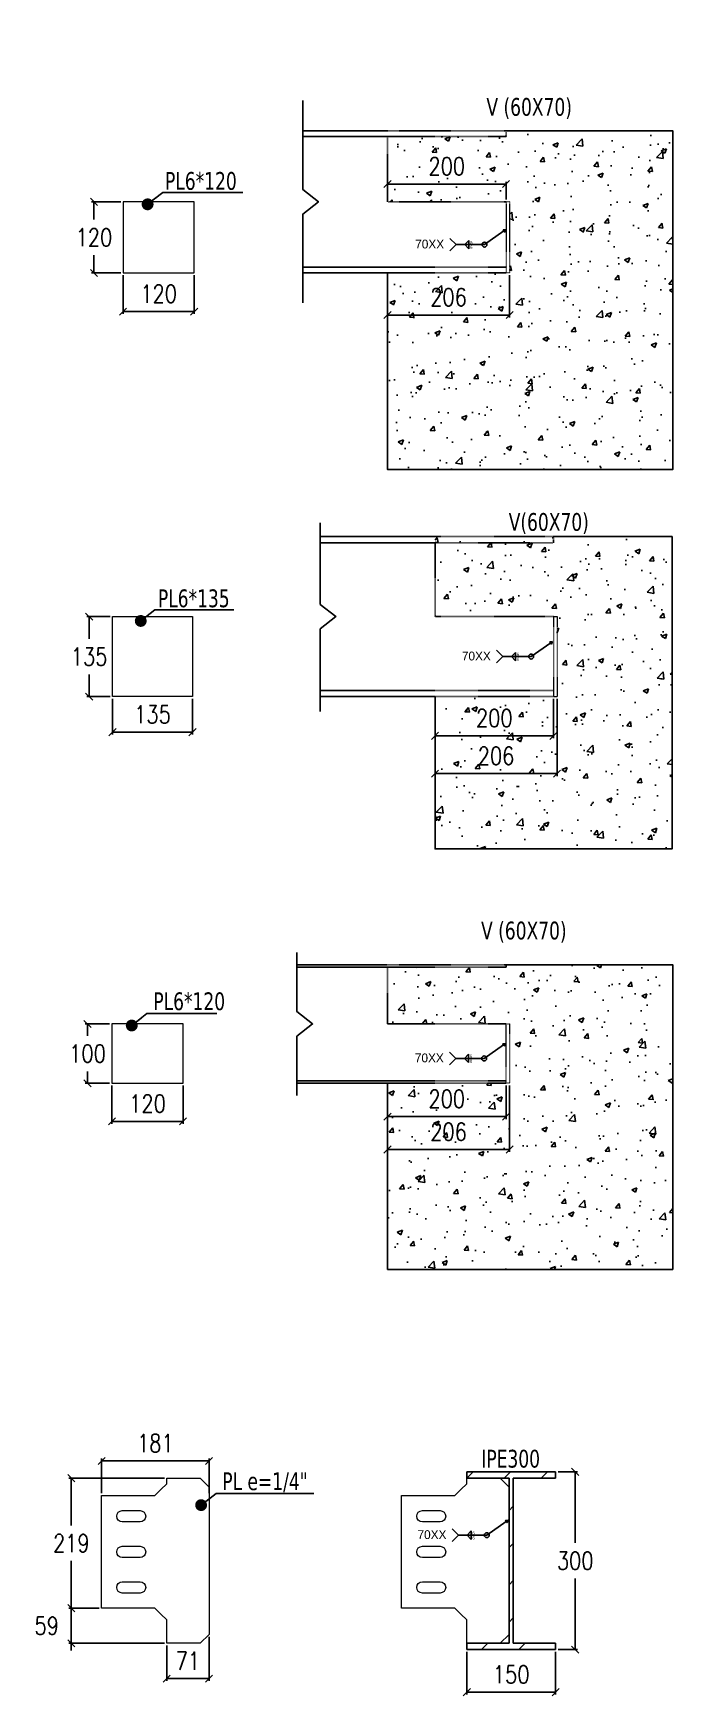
# Model space of a CAD drawing. Header units: millimetres. Extents: x -3255 to 77194, y -21218 to 30112.
# Drawn here: x 5414 to 6494, y -12156 to -9351 of the extents above; entities that cross this region are included whole.
import ezdxf
from ezdxf.enums import TextEntityAlignment as Align

# ---------------------------------------------------------------- set-up
doc = ezdxf.new("R2010")
doc.units = ezdxf.units.MM
doc.header["$LTSCALE"] = 0.9
doc.linetypes.add('DXK_LINE_DOT1', pattern=[1.8814, 0.9407, -0.9407])
for name, color, linetype in [('COTAS', 8, 'Continuous'), ('PERFORACIONES', 1, 'Continuous'), ('TITULO', 3, 'Continuous')]:
    doc.layers.add(name, color=color, linetype=linetype)
doc.layers.add('P-PLATINA', color=6, linetype='Continuous', lineweight=13)
doc.styles.add('CNI_COTAS', font='romans.shx', dxfattribs={"width": 0.8})
doc.styles.add('ROMANS', font='DINGRAFO.SHX')
doc.styles.add('VERDANA', font='verdana.ttf')
doc.dimstyles.new('1.1', dxfattribs={"dimscale": 0, "dimtxt": 15, "dimasz": 20, "dimexe": 2, "dimexo": 2, "dimgap": 7, "dimtad": 1, "dimdec": 0, "dimzin": 4, "dimdsep": 46, "dimtxsty": 'CNI_COTAS', "dimblk": 'DOTSMALL', "dimcen": 0, "dimclrd": 256, "dimclrt": 3, "dimadec": 0, "dimazin": 0, "dimtfac": 1, "dimtdec": 0, "dimtmove": 2, "dimatfit": 0, "dimldrblk": 'DOT', "dimfxl": 0.05, "dimtolj": 1, "dimtzin": 0, "dimarcsym": 1})
doc.dimstyles.new('1.4', dxfattribs={"dimscale": 0, "dimtxt": 30, "dimasz": 12, "dimexe": 4, "dimexo": 4, "dimgap": 15, "dimtad": 1, "dimdec": 0, "dimzin": 4, "dimdsep": 46, "dimtxsty": 'CNI_COTAS', "dimblk": 'OBLIQUE', "dimcen": -0.09, "dimclrd": 256, "dimclrt": 3, "dimadec": 0, "dimazin": 0, "dimtfac": 1, "dimtdec": 0, "dimtmove": 2, "dimatfit": 0, "dimldrblk": 'DOT', "dimfxl": 0.05, "dimtolj": 1, "dimtzin": 0, "dimarcsym": 0})

# ---------------------------------------------------------------- blocks, each defined once
blk = doc.blocks.new('_Dot')
at = {"color": 0, "linetype": 'ByBlock', "lineweight": -2}
blk.add_line((-0.5, 0), (-1, 0), dxfattribs=at)
at = {"color": 0, "linetype": 'ByBlock', "const_width": 0.5}
blk.add_lwpolyline([(-0.25, 0, 1), (0.25, 0, 1)], format="xyb", close=True, dxfattribs=at)
blk = doc.blocks.new('_DotSmall')
at = {"color": 0, "linetype": 'ByBlock', "const_width": 0.5}
blk.add_lwpolyline([(-0.0625, 0, 1), (0.0625, 0, 1)], format="xyb", close=True, dxfattribs=at)
blk = doc.blocks.new('_Oblique')
at = {"color": 0, "linetype": 'ByBlock', "lineweight": -2}
blk.add_line((-0.5, -0.5), (0.5, 0.5), dxfattribs=at)
blk = doc.blocks.new('*D449')
at = {"layer": 'COTAS', "color": 0, "lineweight": -2, "transparency": 16777216}
for p, q in [((6012.4, -11126.7), (6012.4, -11183.1)), ((6212.4, -11126.7), (6212.4, -11183.1))]:
    blk.add_line(p, q, dxfattribs=at)
at = {"layer": 'COTAS', "lineweight": -2, "transparency": 16777216}
blk.add_line((6012.4, -11179.1), (6212.4, -11179.1), dxfattribs=at)
at = {"layer": 'Defpoints', "color": 0, "transparency": 16777216}
for p in [(6012.4, -11122.7), (6212.4, -11122.7), (6212.4, -11179.1)]:
    blk.add_point(p, dxfattribs=at)
at = {"layer": 'COTAS', "lineweight": -2, "transparency": 16777216, "xscale": 12, "yscale": 12, "zscale": 12, "rotation": 180}
blk.add_blockref('_Oblique', (6012.4, -11179.1), dxfattribs=at)
at = {"layer": 'COTAS', "lineweight": -2, "transparency": 16777216, "xscale": 12, "yscale": 12, "zscale": 12}
blk.add_blockref('_Oblique', (6212.4, -11179.1), dxfattribs=at)
at = {"layer": 'COTAS', "color": 3, "transparency": 16777216, "insert": (6112.4, -11149.1), "char_height": 30, "attachment_point": 5, "style": 'CNI_COTAS'}
blk.add_mtext('\\A1;200', dxfattribs=at)
blk = doc.blocks.new('*D450')
at = {"layer": 'COTAS', "color": 0, "lineweight": -2, "transparency": 16777216}
for p, q in [((6012.4, -11126.7), (6012.4, -11238.6)), ((6218.4, -11126.7), (6218.4, -11238.6))]:
    blk.add_line(p, q, dxfattribs=at)
at = {"layer": 'COTAS', "lineweight": -2, "transparency": 16777216}
blk.add_line((6012.4, -11234.6), (6218.4, -11234.6), dxfattribs=at)
at = {"layer": 'Defpoints', "color": 0, "transparency": 16777216}
for p in [(6012.4, -11122.7), (6218.4, -11122.7), (6218.4, -11234.6)]:
    blk.add_point(p, dxfattribs=at)
at = {"layer": 'COTAS', "lineweight": -2, "transparency": 16777216, "xscale": 12, "yscale": 12, "zscale": 12, "rotation": 180}
blk.add_blockref('_Oblique', (6012.4, -11234.6), dxfattribs=at)
at = {"layer": 'COTAS', "lineweight": -2, "transparency": 16777216, "xscale": 12, "yscale": 12, "zscale": 12}
blk.add_blockref('_Oblique', (6218.4, -11234.6), dxfattribs=at)
at = {"layer": 'COTAS', "color": 3, "transparency": 16777216, "insert": (6115.4, -11204.6), "char_height": 30, "attachment_point": 5, "style": 'CNI_COTAS'}
blk.add_mtext('\\A1;206', dxfattribs=at)
blk = doc.blocks.new('*D452')
at = {"layer": 'COTAS', "color": 0, "lineweight": -2, "transparency": 16777216}
for p, q in [((5543.3, -11022.7), (5502.1, -11022.7)), ((5543.3, -11122.7), (5502.1, -11122.7))]:
    blk.add_line(p, q, dxfattribs=at)
at = {"layer": 'COTAS', "lineweight": -2, "transparency": 16777216}
for p, q in [((5506.1, -11022.7), (5506.1, -11042.7)), ((5506.1, -11122.7), (5506.1, -11102.7))]:
    blk.add_line(p, q, dxfattribs=at)
at = {"layer": 'Defpoints', "color": 0, "transparency": 16777216}
for p in [(5506.1, -11022.7), (5547.3, -11022.7), (5547.3, -11122.7)]:
    blk.add_point(p, dxfattribs=at)
at = {"layer": 'COTAS', "lineweight": -2, "transparency": 16777216, "xscale": 12, "yscale": 12, "zscale": 12}
for p, rotation in [((5506.1, -11022.7), 90), ((5506.1, -11122.7), 270)]:
    blk.add_blockref('_Oblique', p, dxfattribs=dict(at, rotation=rotation))
at = {"layer": 'COTAS', "color": 3, "transparency": 16777216, "insert": (5506.1, -11072.7), "char_height": 30, "attachment_point": 5, "rotation": 0.01, "style": 'CNI_COTAS'}
blk.add_mtext('\\A1;100', dxfattribs=at)
blk = doc.blocks.new('*D453')
at = {"layer": 'COTAS', "color": 0, "lineweight": -2, "transparency": 16777216}
for p, q in [((5547.3, -11126.7), (5547.3, -11191.1)), ((5667.3, -11126.7), (5667.3, -11191.1))]:
    blk.add_line(p, q, dxfattribs=at)
at = {"layer": 'COTAS', "lineweight": -2, "transparency": 16777216}
blk.add_line((5547.3, -11187.1), (5667.3, -11187.1), dxfattribs=at)
at = {"layer": 'Defpoints', "color": 0, "transparency": 16777216}
for p in [(5547.3, -11122.7), (5667.3, -11122.7), (5667.3, -11187.1)]:
    blk.add_point(p, dxfattribs=at)
at = {"layer": 'COTAS', "lineweight": -2, "transparency": 16777216, "xscale": 12, "yscale": 12, "zscale": 12, "rotation": 180}
blk.add_blockref('_Oblique', (5547.3, -11187.1), dxfattribs=at)
at = {"layer": 'COTAS', "lineweight": -2, "transparency": 16777216, "xscale": 12, "yscale": 12, "zscale": 12}
blk.add_blockref('_Oblique', (5667.3, -11187.1), dxfattribs=at)
at = {"layer": 'COTAS', "color": 3, "transparency": 16777216, "insert": (5607.3, -11157.1), "char_height": 30, "attachment_point": 5, "style": 'CNI_COTAS'}
blk.add_mtext('\\A1;120', dxfattribs=at)
blk = doc.blocks.new('SOLDADURA FILETE ALREDEDOR')
h = blk.add_hatch(color=256)
h.dxf.hatch_style = 1
h.paths.add_polyline_path([(5063.7, 3679), (5060.1, 3684.2), (5066.4, 3684.8)])
for p, q in [((5061.9, 3681.6), (5015.5, 3649.2)), ((5015.5, 3649.2), (4948.3, 3649.2)), ((4978.7, 3659.2), (4968.7, 3649.2)), ((4978.7, 3639.2), (4968.7, 3649.2)), ((4978.7, 3649.2), (4978.7, 3659.2)), ((4978.7, 3649.2), (4978.7, 3639.2))]:
    blk.add_line(p, q)
blk.add_lwpolyline([(5066.4, 3684.8), (5063.7, 3679), (5060.1, 3684.2)], close=True)
blk.add_lwpolyline([(4933.5, 3634.4), (4948.3, 3649.2), (4933.5, 3664)])
blk.add_circle((5015.5, 3649.2), 5.81)
at = {"layer": 'TITULO', "style": 'ROMANS'}
for s, height, p in [('70XX', 21, (4851, 3640)), ('6', 7.5, (4981.3, 3650.6)), ('6', 7.5, (4981.3, 3639))]:
    blk.add_text(s, height=height, dxfattribs=at).set_placement(p)
blk = doc.blocks.new('*D454')
at = {"layer": 'COTAS', "color": 0, "lineweight": -2, "transparency": 16777216}
for p, q in [((6012.4, -9631.3), (6012.4, -9601.3)), ((6212.4, -9631.3), (6212.4, -9601.3))]:
    blk.add_line(p, q, dxfattribs=at)
at = {"layer": 'COTAS', "lineweight": -2, "transparency": 16777216}
blk.add_line((6012.4, -9605.3), (6212.4, -9605.3), dxfattribs=at)
at = {"layer": 'Defpoints', "color": 0, "transparency": 16777216}
for p in [(6212.4, -9605.3), (6012.4, -9635.3), (6212.4, -9635.3)]:
    blk.add_point(p, dxfattribs=at)
at = {"layer": 'COTAS', "lineweight": -2, "transparency": 16777216, "xscale": 12, "yscale": 12, "zscale": 12, "rotation": 180}
blk.add_blockref('_Oblique', (6012.4, -9605.3), dxfattribs=at)
at = {"layer": 'COTAS', "lineweight": -2, "transparency": 16777216, "xscale": 12, "yscale": 12, "zscale": 12}
blk.add_blockref('_Oblique', (6212.4, -9605.3), dxfattribs=at)
at = {"layer": 'COTAS', "color": 3, "transparency": 16777216, "insert": (6112.4, -9575.3), "char_height": 30, "attachment_point": 5, "style": 'CNI_COTAS'}
blk.add_mtext('\\A1;200', dxfattribs=at)
blk = doc.blocks.new('*D455')
at = {"layer": 'COTAS', "color": 0, "lineweight": -2, "transparency": 16777216}
for p, q in [((6012.4, -9759.3), (6012.4, -9830.3)), ((6218.4, -9759.3), (6218.4, -9830.3))]:
    blk.add_line(p, q, dxfattribs=at)
at = {"layer": 'COTAS', "lineweight": -2, "transparency": 16777216}
blk.add_line((6012.4, -9826.3), (6218.4, -9826.3), dxfattribs=at)
at = {"layer": 'Defpoints', "color": 0, "transparency": 16777216}
for p in [(6012.4, -9755.3), (6218.4, -9755.3), (6218.4, -9826.3)]:
    blk.add_point(p, dxfattribs=at)
at = {"layer": 'COTAS', "lineweight": -2, "transparency": 16777216, "xscale": 12, "yscale": 12, "zscale": 12, "rotation": 180}
blk.add_blockref('_Oblique', (6012.4, -9826.3), dxfattribs=at)
at = {"layer": 'COTAS', "lineweight": -2, "transparency": 16777216, "xscale": 12, "yscale": 12, "zscale": 12}
blk.add_blockref('_Oblique', (6218.4, -9826.3), dxfattribs=at)
at = {"layer": 'COTAS', "color": 3, "transparency": 16777216, "insert": (6115.4, -9796.3), "char_height": 30, "attachment_point": 5, "style": 'CNI_COTAS'}
blk.add_mtext('\\A1;206', dxfattribs=at)
blk = doc.blocks.new('*D457')
at = {"layer": 'COTAS', "color": 0, "lineweight": -2, "transparency": 16777216}
for p, q in [((5562.1, -9635.3), (5512.9, -9635.3)), ((5562.1, -9755.3), (5512.9, -9755.3))]:
    blk.add_line(p, q, dxfattribs=at)
at = {"layer": 'COTAS', "lineweight": -2, "transparency": 16777216}
for p, q in [((5516.9, -9635.3), (5516.9, -9665.3)), ((5516.9, -9755.3), (5516.9, -9725.3))]:
    blk.add_line(p, q, dxfattribs=at)
at = {"layer": 'Defpoints', "color": 0, "transparency": 16777216}
for p in [(5566.1, -9635.3), (5516.9, -9755.3), (5566.1, -9755.3)]:
    blk.add_point(p, dxfattribs=at)
at = {"layer": 'COTAS', "lineweight": -2, "transparency": 16777216, "xscale": 12, "yscale": 12, "zscale": 12}
for p, rotation in [((5516.9, -9635.3), 90), ((5516.9, -9755.3), 270)]:
    blk.add_blockref('_Oblique', p, dxfattribs=dict(at, rotation=rotation))
at = {"layer": 'COTAS', "color": 3, "transparency": 16777216, "insert": (5516.9, -9695.3), "char_height": 30, "attachment_point": 5, "rotation": 0.01, "style": 'CNI_COTAS'}
blk.add_mtext('\\A1;120', dxfattribs=at)
blk = doc.blocks.new('*D458')
at = {"layer": 'COTAS', "color": 0, "lineweight": -2, "transparency": 16777216}
for p, q in [((5566.1, -9759.3), (5566.1, -9824.5)), ((5686.1, -9759.3), (5686.1, -9824.5))]:
    blk.add_line(p, q, dxfattribs=at)
at = {"layer": 'COTAS', "lineweight": -2, "transparency": 16777216}
blk.add_line((5566.1, -9820.5), (5686.1, -9820.5), dxfattribs=at)
at = {"layer": 'Defpoints', "color": 0, "transparency": 16777216}
for p in [(5566.1, -9755.3), (5686.1, -9755.3), (5686.1, -9820.5)]:
    blk.add_point(p, dxfattribs=at)
at = {"layer": 'COTAS', "lineweight": -2, "transparency": 16777216, "xscale": 12, "yscale": 12, "zscale": 12, "rotation": 180}
blk.add_blockref('_Oblique', (5566.1, -9820.5), dxfattribs=at)
at = {"layer": 'COTAS', "lineweight": -2, "transparency": 16777216, "xscale": 12, "yscale": 12, "zscale": 12}
blk.add_blockref('_Oblique', (5686.1, -9820.5), dxfattribs=at)
at = {"layer": 'COTAS', "color": 3, "transparency": 16777216, "insert": (5626.1, -9790.5), "char_height": 30, "attachment_point": 5, "style": 'CNI_COTAS'}
blk.add_mtext('\\A1;120', dxfattribs=at)
blk = doc.blocks.new('*D459')
at = {"layer": 'COTAS', "color": 0, "lineweight": -2, "transparency": 16777216}
for p, q in [((6092.6, -10474.3), (6092.6, -10540.5)), ((6292.6, -10474.3), (6292.6, -10540.5))]:
    blk.add_line(p, q, dxfattribs=at)
at = {"layer": 'COTAS', "lineweight": -2, "transparency": 16777216}
blk.add_line((6092.6, -10536.5), (6292.6, -10536.5), dxfattribs=at)
at = {"layer": 'Defpoints', "color": 0, "transparency": 16777216}
for p in [(6092.6, -10470.3), (6292.6, -10470.3), (6292.6, -10536.5)]:
    blk.add_point(p, dxfattribs=at)
at = {"layer": 'COTAS', "lineweight": -2, "transparency": 16777216, "xscale": 12, "yscale": 12, "zscale": 12, "rotation": 180}
blk.add_blockref('_Oblique', (6092.6, -10536.5), dxfattribs=at)
at = {"layer": 'COTAS', "lineweight": -2, "transparency": 16777216, "xscale": 12, "yscale": 12, "zscale": 12}
blk.add_blockref('_Oblique', (6292.6, -10536.5), dxfattribs=at)
at = {"layer": 'COTAS', "color": 3, "transparency": 16777216, "insert": (6192.6, -10506.5), "char_height": 30, "attachment_point": 5, "style": 'CNI_COTAS'}
blk.add_mtext('\\A1;200', dxfattribs=at)
blk = doc.blocks.new('*D460')
at = {"layer": 'COTAS', "color": 0, "lineweight": -2, "transparency": 16777216}
for p, q in [((6092.6, -10474.3), (6092.6, -10604.3)), ((6298.6, -10474.3), (6298.6, -10604.3))]:
    blk.add_line(p, q, dxfattribs=at)
at = {"layer": 'COTAS', "lineweight": -2, "transparency": 16777216}
blk.add_line((6092.6, -10600.3), (6298.6, -10600.3), dxfattribs=at)
at = {"layer": 'Defpoints', "color": 0, "transparency": 16777216}
for p in [(6092.6, -10470.3), (6298.6, -10470.3), (6298.6, -10600.3)]:
    blk.add_point(p, dxfattribs=at)
at = {"layer": 'COTAS', "lineweight": -2, "transparency": 16777216, "xscale": 12, "yscale": 12, "zscale": 12, "rotation": 180}
blk.add_blockref('_Oblique', (6092.6, -10600.3), dxfattribs=at)
at = {"layer": 'COTAS', "lineweight": -2, "transparency": 16777216, "xscale": 12, "yscale": 12, "zscale": 12}
blk.add_blockref('_Oblique', (6298.6, -10600.3), dxfattribs=at)
at = {"layer": 'COTAS', "color": 3, "transparency": 16777216, "insert": (6195.6, -10570.3), "char_height": 30, "attachment_point": 5, "style": 'CNI_COTAS'}
blk.add_mtext('\\A1;206', dxfattribs=at)
blk = doc.blocks.new('*D461')
at = {"layer": 'COTAS', "color": 0, "lineweight": -2, "transparency": 16777216}
for p, q in [((5544.3, -10335.3), (5504.8, -10335.3)), ((5544.3, -10470.3), (5504.8, -10470.3))]:
    blk.add_line(p, q, dxfattribs=at)
at = {"layer": 'COTAS', "lineweight": -2, "transparency": 16777216}
for p, q in [((5508.8, -10335.3), (5508.8, -10372.8)), ((5508.8, -10470.3), (5508.8, -10432.8))]:
    blk.add_line(p, q, dxfattribs=at)
at = {"layer": 'Defpoints', "color": 0, "transparency": 16777216}
for p in [(5508.8, -10335.3), (5548.3, -10335.3), (5548.3, -10470.3)]:
    blk.add_point(p, dxfattribs=at)
at = {"layer": 'COTAS', "lineweight": -2, "transparency": 16777216, "xscale": 12, "yscale": 12, "zscale": 12}
for p, rotation in [((5508.8, -10335.3), 90), ((5508.8, -10470.3), 270)]:
    blk.add_blockref('_Oblique', p, dxfattribs=dict(at, rotation=rotation))
at = {"layer": 'COTAS', "color": 3, "transparency": 16777216, "insert": (5508.8, -10402.8), "char_height": 30, "attachment_point": 5, "rotation": 0.01, "style": 'CNI_COTAS'}
blk.add_mtext('\\A1;135', dxfattribs=at)
blk = doc.blocks.new('*D462')
at = {"layer": 'COTAS', "color": 0, "lineweight": -2, "transparency": 16777216}
for p, q in [((5548.3, -10474.3), (5548.3, -10534.3)), ((5683.3, -10474.3), (5683.3, -10534.3))]:
    blk.add_line(p, q, dxfattribs=at)
at = {"layer": 'COTAS', "lineweight": -2, "transparency": 16777216}
blk.add_line((5548.3, -10530.3), (5683.3, -10530.3), dxfattribs=at)
at = {"layer": 'Defpoints', "color": 0, "transparency": 16777216}
for p in [(5548.3, -10470.3), (5683.3, -10470.3), (5683.3, -10530.3)]:
    blk.add_point(p, dxfattribs=at)
at = {"layer": 'COTAS', "lineweight": -2, "transparency": 16777216, "xscale": 12, "yscale": 12, "zscale": 12, "rotation": 180}
blk.add_blockref('_Oblique', (5548.3, -10530.3), dxfattribs=at)
at = {"layer": 'COTAS', "lineweight": -2, "transparency": 16777216, "xscale": 12, "yscale": 12, "zscale": 12}
blk.add_blockref('_Oblique', (5683.3, -10530.3), dxfattribs=at)
at = {"layer": 'COTAS', "color": 3, "transparency": 16777216, "insert": (5615.8, -10500.3), "char_height": 30, "attachment_point": 5, "style": 'CNI_COTAS'}
blk.add_mtext('\\A1;135', dxfattribs=at)
blk = doc.blocks.new('*D507')
at = {"layer": 'COTAS', "color": 0, "lineweight": -2, "transparency": 16777216}
for p, q in [((5635.8, -11789.2), (5474.7, -11789.2)), ((5525.8, -12008.5), (5474.7, -12008.5))]:
    blk.add_line(p, q, dxfattribs=at)
at = {"layer": 'COTAS', "lineweight": -2, "transparency": 16777216}
for p, q in [((5478.7, -11789.2), (5478.7, -11868.9)), ((5478.7, -12008.5), (5478.7, -11928.9))]:
    blk.add_line(p, q, dxfattribs=at)
at = {"layer": 'Defpoints', "color": 0, "transparency": 16777216}
for p in [(5639.8, -11789.2), (5478.7, -12008.5), (5529.8, -12008.5)]:
    blk.add_point(p, dxfattribs=at)
at = {"layer": 'COTAS', "lineweight": -2, "transparency": 16777216, "xscale": 12, "yscale": 12, "zscale": 12}
for p, rotation in [((5478.7, -11789.2), 90), ((5478.7, -12008.5), 270)]:
    blk.add_blockref('_Oblique', p, dxfattribs=dict(at, rotation=rotation))
at = {"layer": 'COTAS', "color": 3, "transparency": 16777216, "insert": (5478.7, -11898.9), "char_height": 30, "attachment_point": 5, "rotation": 0.01, "style": 'CNI_COTAS'}
blk.add_mtext('\\A1;219', dxfattribs=at)
blk = doc.blocks.new('*D508')
at = {"layer": 'COTAS', "lineweight": -2, "transparency": 16777216}
for p, q in [((5478.7, -12008.5), (5478.7, -11996.5)), ((5478.7, -12008.5), (5478.7, -12067.8)), ((5478.7, -12067.8), (5478.7, -12079.8))]:
    blk.add_line(p, q, dxfattribs=at)
at = {"layer": 'COTAS', "color": 0, "lineweight": -2, "transparency": 16777216}
for p, q in [((5525.8, -12008.5), (5474.7, -12008.5)), ((5635.8, -12067.8), (5474.7, -12067.8))]:
    blk.add_line(p, q, dxfattribs=at)
at = {"layer": 'Defpoints', "color": 0, "transparency": 16777216}
for p in [(5529.8, -12008.5), (5478.7, -12067.8), (5639.8, -12067.8)]:
    blk.add_point(p, dxfattribs=at)
at = {"layer": 'COTAS', "lineweight": -2, "transparency": 16777216, "xscale": 12, "yscale": 12, "zscale": 12}
for p, rotation in [((5478.7, -12008.5), 270), ((5478.7, -12067.8), 90)]:
    blk.add_blockref('_Oblique', p, dxfattribs=dict(at, rotation=rotation))
at = {"layer": 'COTAS', "color": 3, "transparency": 16777216, "insert": (5437.2, -12038.2), "char_height": 30, "attachment_point": 5, "rotation": 0.01, "style": 'CNI_COTAS'}
blk.add_mtext('\\A1;59', dxfattribs=at)
blk = doc.blocks.new('*D509')
at = {"layer": 'COTAS', "color": 0, "lineweight": -2, "transparency": 16777216}
for p, q in [((6146.2, -12082.5), (6146.2, -12154.4)), ((6296.2, -12082.5), (6296.2, -12154.4))]:
    blk.add_line(p, q, dxfattribs=at)
at = {"layer": 'COTAS', "lineweight": -2, "transparency": 16777216}
blk.add_line((6146.2, -12150.4), (6296.2, -12150.4), dxfattribs=at)
at = {"layer": 'Defpoints', "color": 0, "transparency": 16777216}
for p in [(6146.2, -12078.5), (6296.2, -12078.5), (6296.2, -12150.4)]:
    blk.add_point(p, dxfattribs=at)
at = {"layer": 'COTAS', "lineweight": -2, "transparency": 16777216, "xscale": 12, "yscale": 12, "zscale": 12, "rotation": 180}
blk.add_blockref('_Oblique', (6146.2, -12150.4), dxfattribs=at)
at = {"layer": 'COTAS', "lineweight": -2, "transparency": 16777216, "xscale": 12, "yscale": 12, "zscale": 12}
blk.add_blockref('_Oblique', (6296.2, -12150.4), dxfattribs=at)
at = {"layer": 'COTAS', "color": 3, "transparency": 16777216, "insert": (6221.2, -12120.4), "char_height": 30, "attachment_point": 5, "style": 'CNI_COTAS'}
blk.add_mtext('\\A1;150', dxfattribs=at)
blk = doc.blocks.new('*D510')
at = {"layer": 'COTAS', "color": 0, "lineweight": -2, "transparency": 16777216}
for p, q in [((6300.2, -11778.5), (6333.2, -11778.5)), ((6300.2, -12078.5), (6333.2, -12078.5))]:
    blk.add_line(p, q, dxfattribs=at)
at = {"layer": 'COTAS', "lineweight": -2, "transparency": 16777216}
for p, q in [((6329.2, -11778.5), (6329.2, -11898.5)), ((6329.2, -12078.5), (6329.2, -11958.5))]:
    blk.add_line(p, q, dxfattribs=at)
at = {"layer": 'Defpoints', "color": 0, "transparency": 16777216}
for p in [(6296.2, -11778.5), (6329.2, -11778.5), (6296.2, -12078.5)]:
    blk.add_point(p, dxfattribs=at)
at = {"layer": 'COTAS', "lineweight": -2, "transparency": 16777216, "xscale": 12, "yscale": 12, "zscale": 12}
for p, rotation in [((6329.2, -11778.5), 90), ((6329.2, -12078.5), 270)]:
    blk.add_blockref('_Oblique', p, dxfattribs=dict(at, rotation=rotation))
at = {"layer": 'COTAS', "color": 3, "transparency": 16777216, "insert": (6329.2, -11928.5), "char_height": 30, "attachment_point": 5, "rotation": 0.01, "style": 'CNI_COTAS'}
blk.add_mtext('\\A1;300', dxfattribs=at)
blk = doc.blocks.new('*D511')
at = {"layer": 'COTAS', "color": 0, "lineweight": -2, "transparency": 16777216}
for p, q in [((5711.2, -12056.8), (5711.2, -12131.4)), ((5639.8, -12071.8), (5639.8, -12131.4))]:
    blk.add_line(p, q, dxfattribs=at)
at = {"layer": 'COTAS', "lineweight": -2, "transparency": 16777216}
blk.add_line((5639.8, -12127.4), (5711.2, -12127.4), dxfattribs=at)
at = {"layer": 'Defpoints', "color": 0, "transparency": 16777216}
for p in [(5711.2, -12052.8), (5639.8, -12067.8), (5711.2, -12127.4)]:
    blk.add_point(p, dxfattribs=at)
at = {"layer": 'COTAS', "lineweight": -2, "transparency": 16777216, "xscale": 12, "yscale": 12, "zscale": 12, "rotation": 180}
blk.add_blockref('_Oblique', (5639.8, -12127.4), dxfattribs=at)
at = {"layer": 'COTAS', "lineweight": -2, "transparency": 16777216, "xscale": 12, "yscale": 12, "zscale": 12}
blk.add_blockref('_Oblique', (5711.2, -12127.4), dxfattribs=at)
at = {"layer": 'COTAS', "color": 3, "transparency": 16777216, "insert": (5675.5, -12097.4), "char_height": 30, "attachment_point": 5, "style": 'CNI_COTAS'}
blk.add_mtext('\\A1;71', dxfattribs=at)
blk = doc.blocks.new('*D512')
at = {"layer": 'COTAS', "color": 0, "lineweight": -2, "transparency": 16777216}
for p, q in [((5529.8, -11814.5), (5529.8, -11756.1)), ((5711.2, -11814.5), (5711.2, -11756.1))]:
    blk.add_line(p, q, dxfattribs=at)
at = {"layer": 'COTAS', "lineweight": -2, "transparency": 16777216}
blk.add_line((5529.8, -11760.1), (5711.2, -11760.1), dxfattribs=at)
at = {"layer": 'Defpoints', "color": 0, "transparency": 16777216}
for p in [(5711.2, -11760.1), (5529.8, -11818.5), (5711.2, -11818.5)]:
    blk.add_point(p, dxfattribs=at)
at = {"layer": 'COTAS', "lineweight": -2, "transparency": 16777216, "xscale": 12, "yscale": 12, "zscale": 12, "rotation": 180}
blk.add_blockref('_Oblique', (5529.8, -11760.1), dxfattribs=at)
at = {"layer": 'COTAS', "lineweight": -2, "transparency": 16777216, "xscale": 12, "yscale": 12, "zscale": 12}
blk.add_blockref('_Oblique', (5711.2, -11760.1), dxfattribs=at)
at = {"layer": 'COTAS', "color": 3, "transparency": 16777216, "insert": (5620.5, -11730.1), "char_height": 30, "attachment_point": 5, "style": 'CNI_COTAS'}
blk.add_mtext('\\A1;181', dxfattribs=at)

msp = doc.modelspace()

# ---------------------------------------------------------------- hatches: boundary and pattern name
at = {"linetype": 'Continuous'}
h = msp.add_hatch(dxfattribs=at)
h.set_pattern_fill('', scale=14, style=0, pattern_type=0)
h.set_pattern_definition([(45, (6146.163, -11789.24), (-31.431, 31.431), [])])
h.paths.add_polyline_path([(6146.2, -11778.5), (6146.2, -11789.2), (6217.6, -11789.2), (6217.6, -12067.8), (6146.2, -12067.8), (6146.2, -12078.5), (6296.2, -12078.5), (6296.2, -12067.8), (6224.7, -12067.8), (6224.7, -11789.2), (6296.2, -11789.2), (6296.2, -11778.5)])
at = {"layer": 'COTAS'}
h = msp.add_hatch(dxfattribs=at)
h.set_pattern_fill('AR-CONC', color=256, scale=0.5)
h.set_pattern_definition([(50, (611.18, 702.22), (91.09233, -7.96954), [9.525, -104.775]), (355, (611.18, 702.22), (-17.6217, 95.5284), [7.62, -83.8203]), (100.45144, (618.77, 701.56), (73.4706, 87.5589), [8.095, -89.0451]), (46.1842, (611.18, 727.62), (135.5395, -21.0212), [14.2875, -157.1625]), (96.6356, (622.47, 725.87), (118.702, 123.713), [12.1425, -133.5678]), (351.1842, (611.18, 727.62), (118.702, 123.713), [11.43, -125.7299]), (21, (623.88, 721.27), (75.8072, -51.1326), [9.525, -104.775]), (326, (623.88, 721.27), (30.901, 92.094), [7.62, -83.82]), (71.45144, (630.19, 717.01), (106.7082, 40.9614), [8.095, -89.045]), (37.5, (611.176, 702.224), (1.5443, 42.27752), [0, -82.804, 0, -85.09, 0, -84.1375]), (7.5, (611.176, 702.224), (33.40983, 50.09029), [0, -48.514, 0, -80.899, 0, -32.0675]), (327.5, (582.855, 702.224), (67.7953, -2.86437), [0, -31.75, 0, -99.06, 0, -131.445]), (317.5, (570.155, 702.224), (74.0646, 12.71325), [0, -41.275, 0, -65.786, 0, -93.345])])
h.paths.add_polyline_path([(6493.8, -9515.3), (6212.4, -9515.3), (6212.4, -9525.1), (6012.4, -9525.1), (6012.4, -9635.3), (6212.4, -9635.3), (6218.4, -9635.3), (6218.4, -9755.3), (6212.4, -9755.3), (6012.4, -9755.3), (6012.4, -10087.1), (6493.8, -10087.1)])
h.paths.add_polyline_path([(6077, -9818.8), (6153.7, -9818.8), (6153.7, -9773.8), (6077, -9773.8)], flags=24)
h.paths.add_polyline_path([(6074, -9597.8), (6150.7, -9597.8), (6150.7, -9552.8), (6074, -9552.8)], flags=24)
h = msp.add_hatch(dxfattribs=at)
h.set_pattern_fill('AR-CONC', color=256, scale=0.5)
h.set_pattern_definition([(50, (3176.78, 7527), (91.09233, -7.96954), [9.525, -104.775]), (355, (3176.78, 7527), (-17.6217, 95.5284), [7.62, -83.8203]), (100.45144, (3184.37, 7526.335), (73.47062, 87.55888), [8.095, -89.0451]), (46.1842, (3176.78, 7552.4), (135.5395, -21.02116), [14.2875, -157.1625]), (96.63556, (3188.08, 7550.65), (118.7021, 123.7131), [12.1425, -133.5678]), (351.18415, (3176.78, 7552.4), (118.7021, 123.7131), [11.43, -125.7299]), (21, (3189.48, 7546.05), (75.8072, -51.1326), [9.525, -104.775]), (326, (3189.48, 7546.05), (30.901, 92.094), [7.62, -83.82]), (71.45144, (3195.8, 7541.79), (106.7082, 40.9614), [8.095, -89.04497]), (37.5, (3176.78, 7527), (1.5443, 42.27752), [0, -82.804, 0, -85.09, 0, -84.1375]), (7.5, (3176.78, 7527), (33.40983, 50.09029), [0, -48.514, 0, -80.899, 0, -32.0675]), (327.5, (3148.46, 7527), (67.7953, -2.86437), [0, -31.75, 0, -99.06, 0, -131.445]), (317.5, (3135.76, 7527), (74.0646, 12.71325), [0, -41.275, 0, -65.786, 0, -93.345])])
h.paths.add_polyline_path([(6492.6, -10200.3), (6092.6, -10200.3), (6092.6, -10335.3), (6292.6, -10335.3), (6298.6, -10335.3), (6298.6, -10470.3), (6292.6, -10470.3), (6092.6, -10470.3), (6092.6, -10727.3), (6492.6, -10727.3)])
at = {"layer": 'PERFORACIONES'}
h = msp.add_hatch(dxfattribs=at)
h.set_pattern_fill('AR-CONC', color=8, scale=0.5)
h.set_pattern_definition([(50, (-17348.115, -4556.16), (91.09233, -7.96954), [9.525, -104.775]), (355, (-17348.11, -4556.16), (-17.6217, 95.52842), [7.62, -83.8203]), (100.45144, (-17340.52, -4556.82), (73.47062, 87.55888), [8.095, -89.04512]), (46.1842, (-17348.11, -4530.76), (135.5395, -21.02116), [14.2875, -157.1625]), (96.63556, (-17336.82, -4532.51), (118.7021, 123.71306), [12.1425, -133.5678]), (351.18415, (-17348.11, -4530.76), (118.7021, 123.7131), [11.43, -125.7299]), (21, (-17335.415, -4537.11), (75.8072, -51.1326), [9.525, -104.775]), (326, (-17335.41, -4537.11), (30.901, 92.094), [7.62, -83.82]), (71.45144, (-17329.1, -4541.37), (106.7082, 40.9614), [8.095, -89.04497]), (37.5, (-17348.115, -4556.157), (1.5443, 42.27752), [0, -82.804, 0, -85.09, 0, -84.1375]), (7.5, (-17348.115, -4556.157), (33.40983, 50.09029), [0, -48.514, 0, -80.899, 0, -32.0675]), (327.5, (-17376.436, -4556.157), (67.795298, -2.86437), [0, -31.75, 0, -99.06, 0, -131.445]), (317.5, (-17389.136, -4556.16), (74.06459, 12.71325), [0, -41.275, 0, -65.786, 0, -93.345])])
h.paths.add_polyline_path([(6493.8, -10922.7), (6212.4, -10922.7), (6212.4, -10926.7), (6012.4, -10926.7), (6012.4, -11022.7), (6212.4, -11022.7), (6218.4, -11022.7), (6218.4, -11122.7), (6212.4, -11122.7), (6012.4, -11122.7), (6012.4, -11437), (6493.8, -11437)])
h.paths.add_polyline_path([(6074, -11171.6), (6150.7, -11171.6), (6150.7, -11126.6), (6074, -11126.6)], flags=24)
h.paths.add_polyline_path([(6077, -11227.1), (6153.7, -11227.1), (6153.7, -11182.1), (6077, -11182.1)], flags=24)

# ---------------------------------------------------------------- linework, layer by layer
at = {"color": 2}
for p, q in [((5869.5, -9745.5), (6012.4, -9745.5)), ((5869.5, -9755.3), (6012.4, -9755.3)), ((5859.5, -11118.7), (6012.4, -11118.7)), ((5859.5, -11122.7), (6012.4, -11122.7))]:
    msp.add_line(p, q, dxfattribs=at)
at = {"color": 2, "linetype": 'DXK_LINE_DOT1'}
for p, q in [((6012.4, -9745.5), (6212.4, -9745.5)), ((6012.4, -9755.3), (6212.4, -9755.3)), ((6092.6, -10460.1), (6292.6, -10460.1)), ((6092.6, -10470.3), (6292.6, -10470.3)), ((6012.4, -11118.7), (6212.4, -11118.7)), ((6012.4, -11122.7), (6212.4, -11122.7))]:
    msp.add_line(p, q, dxfattribs=at)
at = {"color": 2, "linetype": 'Continuous'}
for p, q in [((5898.8, -10460.1), (6092.6, -10460.1)), ((5898.8, -10470.3), (6092.6, -10470.3)), ((6146.2, -11789.2), (6146.2, -11778.5)), ((6146.2, -11778.5), (6296.2, -11778.5)), ((6296.2, -11789.2), (6296.2, -11778.5)), ((6217.6, -11789.2), (6146.2, -11789.2)), ((6217.6, -12067.8), (6217.6, -11789.2)), ((6296.2, -11789.2), (6224.7, -11789.2)), ((6224.7, -11789.2), (6224.7, -12067.8)), ((6146.2, -12078.5), (6146.2, -12067.8)), ((6146.2, -12067.8), (6217.6, -12067.8)), ((6296.2, -12078.5), (6146.2, -12078.5)), ((6224.7, -12067.8), (6296.2, -12067.8)), ((6296.2, -12078.5), (6296.2, -12067.8))]:
    msp.add_line(p, q, dxfattribs=at)
at = {"color": 2}
for points in [[(6013.7, -9515.3), (5869.5, -9515.3), (5869.5, -9525.1), (6012.4, -9525.1)], [(6012.4, -10922.7), (5859.5, -10922.7)], [(5859.5, -10926.7), (6012.4, -10926.7)]]:
    msp.add_lwpolyline(points, dxfattribs=at)
at = {"color": 2, "linetype": 'DXK_LINE_DOT1'}
for points in [[(6012.4, -9525.1), (6212.4, -9525.1), (6212.4, -9515.3), (6013.7, -9515.3)], [(6212.4, -9635.3), (6012.4, -9635.3), (6012.4, -9635.3), (6012.4, -9525.1)], [(6092.6, -10210.5), (6292.6, -10210.5), (6292.6, -10200.3), (6092.6, -10200.3)], [(6292.6, -10335.3), (6092.6, -10335.3), (6092.6, -10210.5)], [(6012.4, -10926.7), (6212.4, -10926.7), (6212.4, -10922.7), (6012.4, -10922.7)], [(6012.4, -10926.7), (6012.4, -11022.7), (6212.4, -11022.7)]]:
    msp.add_lwpolyline(points, dxfattribs=at)
at = {"color": 2, "linetype": 'Continuous'}
for points in [[(6092.6, -10200.3), (5898.8, -10200.3)], [(5898.8, -10210.5), (6092.6, -10210.5)]]:
    msp.add_lwpolyline(points, dxfattribs=at)
at = {"layer": 'COTAS'}
for points in [[(5869.5, -9806), (5869.5, -9656), (5895.9, -9635.3), (5869.5, -9614.5), (5869.5, -9464.5)], [(5898.8, -10495.2), (5898.8, -10356.1), (5925.2, -10335.3), (5898.8, -10314.6), (5898.8, -10177.1)], [(5859.5, -11143.4), (5859.5, -11043.4), (5885.9, -11022.7), (5859.5, -11001.9), (5859.5, -10901.9)]]:
    msp.add_lwpolyline(points, dxfattribs=at)
at = {"layer": 'COTAS', "color": 1}
for points in [[(6012.4, -9755.3), (6012.4, -10087.1), (6493.8, -10087.1), (6493.8, -9515.3), (6212.4, -9515.3), (6212.4, -9515.3)], [(6092.6, -10470.3), (6092.6, -10727.3), (6492.6, -10727.3), (6492.6, -10200.3), (6292.6, -10200.3)], [(6012.4, -11122.7), (6012.4, -11437), (6493.8, -11437), (6493.8, -10922.7), (6212.4, -10922.7)]]:
    msp.add_lwpolyline(points, dxfattribs=at)
at = {"layer": 'P-PLATINA', "linetype": 'DXK_LINE_DOT1'}
for p, q in [((6212.4, -9635.3), (6212.4, -9755.3)), ((6218.4, -9635.3), (6212.4, -9635.3)), ((6212.4, -9635.3), (6212.4, -9755.3)), ((6218.4, -9635.3), (6218.4, -9755.3)), ((6218.4, -9755.3), (6212.4, -9755.3))]:
    msp.add_line(p, q, dxfattribs=at)
at = {"layer": 'P-PLATINA', "color": 6, "linetype": 'DXK_LINE_DOT1'}
for p, q in [((6292.6, -10335.3), (6292.6, -10470.3)), ((6292.6, -10335.3), (6298.6, -10335.3)), ((6298.6, -10335.3), (6298.6, -10470.3)), ((6292.6, -10470.3), (6298.6, -10470.3))]:
    msp.add_line(p, q, dxfattribs=at)
at = {"layer": 'P-PLATINA', "linetype": 'Continuous'}
for points in [[(5566.1, -9755.3), (5686.1, -9755.3), (5686.1, -9635.3), (5566.1, -9635.3)], [(5547.3, -11122.7), (5667.3, -11122.7), (5667.3, -11022.7), (5547.3, -11022.7)], [(5711.2, -12052.8), (5696.2, -12067.8), (5639.8, -12067.8), (5639.8, -12028.5), (5629.8, -12018.5), (5619.8, -12008.5), (5529.8, -12008.5), (5529.8, -11818.5), (5619.8, -11818.5), (5629.8, -11808.5), (5639.8, -11798.5), (5639.8, -11789.2), (5696.2, -11789.2), (5711.2, -11804.2)], [(6217.6, -12052.8), (6202.6, -12067.8), (6146.2, -12067.8), (6146.2, -12028.5), (6136.2, -12018.5), (6126.2, -12008.5), (6036.2, -12008.5), (6036.2, -11818.5), (6126.2, -11818.5), (6136.2, -11808.5), (6146.2, -11798.5), (6146.2, -11789.2), (6202.6, -11789.2), (6217.6, -11804.2)]]:
    msp.add_lwpolyline(points, close=True, dxfattribs=at)
at = {"layer": 'P-PLATINA', "color": 6}
msp.add_lwpolyline([(5548.3, -10335.3), (5683.3, -10335.3), (5683.3, -10470.3), (5548.3, -10470.3), (5548.3, -10335.3)], dxfattribs=at)
at = {"layer": 'P-PLATINA', "linetype": 'DXK_LINE_DOT1'}
msp.add_lwpolyline([(6218.4, -11122.7), (6212.4, -11122.7), (6212.4, -11022.7), (6218.4, -11022.7)], close=True, dxfattribs=at)
at = {"layer": 'P-PLATINA', "color": 6, "linetype": 'Continuous'}
for points in [[(5594.8, -11863), (5564.8, -11863), (5561.1, -11862.3), (5558, -11860.3), (5556, -11857.2), (5555.3, -11853.5), (5556, -11849.9), (5558, -11846.8), (5561.1, -11844.8), (5564.8, -11844), (5594.8, -11844)], [(5588.1, -11844), (5594.8, -11844), (5598.4, -11844.8), (5601.5, -11846.8), (5603.5, -11849.9), (5604.3, -11853.5), (5603.5, -11857.2), (5601.5, -11860.3), (5598.4, -11862.3), (5594.8, -11863), (5588.1, -11863)], [(6101.2, -11863), (6071.2, -11863), (6067.5, -11862.3), (6064.4, -11860.3), (6062.4, -11857.2), (6061.7, -11853.5), (6062.4, -11849.9), (6064.4, -11846.8), (6067.5, -11844.8), (6071.2, -11844), (6101.2, -11844)], [(6094.5, -11844), (6101.2, -11844), (6104.8, -11844.8), (6107.9, -11846.8), (6109.9, -11849.9), (6110.7, -11853.5), (6109.9, -11857.2), (6107.9, -11860.3), (6104.8, -11862.3), (6101.2, -11863), (6094.5, -11863)], [(5594.8, -11923), (5564.8, -11923), (5561.1, -11922.3), (5558, -11920.3), (5556, -11917.2), (5555.3, -11913.5), (5556, -11909.9), (5558, -11906.8), (5561.1, -11904.8), (5564.8, -11904), (5588.7, -11904)], [(5588.1, -11904), (5594.8, -11904), (5598.4, -11904.8), (5601.5, -11906.8), (5603.5, -11909.9), (5604.3, -11913.5), (5603.5, -11917.2), (5601.5, -11920.3), (5598.4, -11922.3), (5594.8, -11923), (5588.1, -11923)], [(6101.2, -11923), (6071.2, -11923), (6067.5, -11922.3), (6064.4, -11920.3), (6062.4, -11917.2), (6061.7, -11913.5), (6062.4, -11909.9), (6064.4, -11906.8), (6067.5, -11904.8), (6071.2, -11904), (6095.1, -11904)], [(6094.5, -11904), (6101.2, -11904), (6104.8, -11904.8), (6107.9, -11906.8), (6109.9, -11909.9), (6110.7, -11913.5), (6109.9, -11917.2), (6107.9, -11920.3), (6104.8, -11922.3), (6101.2, -11923), (6094.5, -11923)], [(5571.4, -11983), (5564.8, -11983), (5561.1, -11982.3), (5558, -11980.3), (5556, -11977.2), (5555.3, -11973.5), (5556, -11969.9), (5558, -11966.8), (5561.1, -11964.8), (5564.8, -11964), (5571.4, -11964)], [(5564.8, -11964), (5594.8, -11964), (5598.4, -11964.8), (5601.5, -11966.8), (5603.5, -11969.9), (5604.3, -11973.5), (5603.5, -11977.2), (5601.5, -11980.3), (5598.4, -11982.3), (5594.8, -11983), (5564.8, -11983)], [(6077.8, -11983), (6071.2, -11983), (6067.5, -11982.3), (6064.4, -11980.3), (6062.4, -11977.2), (6061.7, -11973.5), (6062.4, -11969.9), (6064.4, -11966.8), (6067.5, -11964.8), (6071.2, -11964), (6077.8, -11964)], [(6071.2, -11964), (6101.2, -11964), (6104.8, -11964.8), (6107.9, -11966.8), (6109.9, -11969.9), (6110.7, -11973.5), (6109.9, -11977.2), (6107.9, -11980.3), (6104.8, -11982.3), (6101.2, -11983), (6071.2, -11983)]]:
    msp.add_lwpolyline(points, dxfattribs=at)

# ---------------------------------------------------------------- block references
at = {"xscale": 0.7104614331683008, "yscale": 0.7104614331683008, "zscale": 0.7104614331683008}
for p in [(2612.7, -12300.1), (2691.5, -12995.3), (2612.1, -13673.5), (2616.6, -14478)]:
    msp.add_blockref('SOLDADURA FILETE ALREDEDOR', p, dxfattribs=at)

# ---------------------------------------------------------------- texts
at = {"color": 96, "style": 'VERDANA', "width": 0.7}
for s, p in [('V (60X70)', (6251.5, -9475.1)), ('PL6*120', (5697.4, -9600)), ('V(60X70)', (6284.6, -10175.5)), ('PL6*135', (5685.4, -10304.4)), ('V (60X70)', (6242.5, -10865)), ('PL6*120', (5677.7, -10984.4)), ('IPE300', (6220.3, -11756.3)), ('PL e=1/4"', (5805.5, -11794.4))]:
    msp.add_text(s, height=30, dxfattribs=at).set_placement(p, align=Align.MIDDLE_CENTER)
at = {"layer": 'COTAS', "color": 3, "insert": (5434.7, -9350.8), "char_height": 30, "attachment_point": 1, "style": 'CNI_COTAS'}
msp.add_mtext('\\P ', dxfattribs=at)

# ---------------------------------------------------------------- dimensions: what is measured, and where the dimension line sits
at = {"layer": 'COTAS'}
for base, p1, p2, picture, middle in [((6212.4, -9605.3), (6012.4, -9635.3), (6212.4, -9635.3), '*D454', (6112.4, -9575.3)), ((5686.1, -9820.5), (5566.1, -9755.3), (5686.1, -9755.3), '*D458', (5626.1, -9790.5)), ((6218.4, -9826.3), (6012.4, -9755.3), (6218.4, -9755.3), '*D455', (6115.4, -9796.3)), ((5683.3, -10530.3), (5548.3, -10470.3), (5683.3, -10470.3), '*D462', (5615.8, -10500.3)), ((6292.6, -10536.5), (6092.6, -10470.3), (6292.6, -10470.3), '*D459', (6192.6, -10506.5)), ((6298.6, -10600.3), (6092.6, -10470.3), (6298.6, -10470.3), '*D460', (6195.6, -10570.3)), ((5667.3, -11187.1), (5547.3, -11122.7), (5667.3, -11122.7), '*D453', (5607.3, -11157.1)), ((6212.4, -11179.1), (6012.4, -11122.7), (6212.4, -11122.7), '*D449', (6112.4, -11149.1)), ((6218.4, -11234.6), (6012.4, -11122.7), (6218.4, -11122.7), '*D450', (6115.4, -11204.6)), ((5711.2, -11760.1), (5529.8, -11818.5), (5711.2, -11818.5), '*D512', (5620.5, -11730.1)), ((5711.2, -12127.4), (5639.8, -12067.8), (5711.2, -12052.8), '*D511', (5675.5, -12097.4)), ((6296.2, -12150.4), (6146.2, -12078.5), (6296.2, -12078.5), '*D509', (6221.2, -12120.4))]:
    dim = msp.add_linear_dim(base=base, p1=p1, p2=p2, dimstyle='1.4', override={"dimscale": 1}, dxfattribs=at)
    dim.commit()
    dim.dimension.update_dxf_attribs({"geometry": picture, "text_midpoint": middle})
for base, p1, p2, picture, middle in [((5516.9, -9755.3), (5566.1, -9635.3), (5566.1, -9755.3), '*D457', (5516.9, -9695.3)), ((5508.8, -10335.3), (5548.3, -10470.3), (5548.3, -10335.3), '*D461', (5508.8, -10402.8)), ((5506.1, -11022.7), (5547.3, -11122.7), (5547.3, -11022.7), '*D452', (5506.1, -11072.7)), ((5478.7, -12008.5), (5639.8, -11789.2), (5529.8, -12008.5), '*D507', (5478.7, -11898.9)), ((6329.2, -11778.5), (6296.2, -12078.5), (6296.2, -11778.5), '*D510', (6329.2, -11928.5)), ((5478.7, -12067.8), (5529.8, -12008.5), (5639.8, -12067.8), '*D508', (5437.2, -12038.2))]:
    dim = msp.add_linear_dim(base=base, p1=p1, p2=p2, angle=90, dimstyle='1.4', override={"dimscale": 1}, dxfattribs=at)
    dim.commit()
    dim.dimension.update_dxf_attribs({"geometry": picture, "text_midpoint": middle, "text_rotation": 0.01})

# ---------------------------------------------------------------- leaders
for points in [[(5607.5, -9639.5), (5633, -9619.5), (5768.2, -9619.5)], [(5595.9, -10342.6), (5619.7, -10323.9), (5752.9, -10324)], [(5580.7, -11025.3), (5606.2, -11005.3), (5724.3, -11005.3)], [(5697.8, -11834.7), (5723.4, -11814.8), (5888, -11814.8)]]:
    msp.add_leader(points, dimstyle='1.1', override={"dimscale": 1}, dxfattribs=at)

doc.saveas('drawing.dxf')
